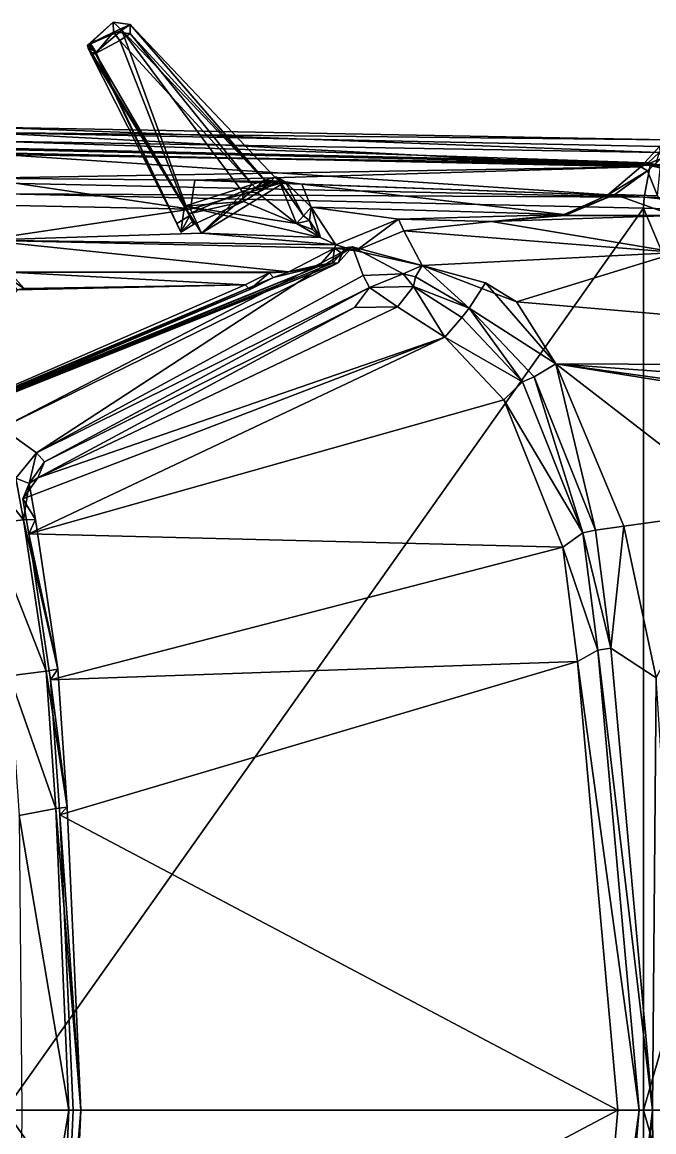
# Model space of a CAD drawing. Header units: metres. Extents: x -7 to 7, y -2.9 to 2.9.
# Drawn here: x 0.642 to 2.332, y -0.058 to 2.909 of the extents above; entities that cross this region are included whole.
import ezdxf

# ---------------------------------------------------------------- set-up
doc = ezdxf.new("R2010")
doc.units = ezdxf.units.M

msp = doc.modelspace()

# ---------------------------------------------------------------- linework, layer by layer
for points in [[(0.816625, 2.84767, 1.10474), (0.885424, 2.9087, 1.09359), (0.824348, 2.85131, 0.877536)], [(0.885424, 2.9087, 1.09359), (0.816625, 2.84767, 1.10474), (0.908825, 2.88735, 1.12663)], [(0.824348, 2.85131, 0.877536), (0.885424, 2.9087, 1.09359), (0.886258, 2.88209, 0.872427)], [(0.885424, 2.9087, 1.09359), (0.908825, 2.88735, 1.12663), (0.930885, 2.90271, 1.09128)], [(0.930885, 2.90271, 1.09128), (0.886258, 2.88209, 0.872427), (0.885424, 2.9087, 1.09359)], [(0.908825, 2.88735, 1.12663), (0.816625, 2.84767, 1.10474), (0.831289, 2.8212, 1.13727)], [(0.824348, 2.85131, 0.877536), (0.886258, 2.88209, 0.872427), (0.838331, 2.82471, 0.848108)], [(1.08808, 2.39612, 1.17305), (0.908825, 2.88735, 1.12663), (0.831289, 2.8212, 1.13727)], [(0.838331, 2.82471, 0.848108), (0.886258, 2.88209, 0.872427), (0.90378, 2.85973, 0.842346)], [(0.886258, 2.88209, 0.872427), (0.930885, 2.90271, 1.09128), (0.930942, 2.87868, 0.869939)], [(0.886258, 2.88209, 0.872427), (0.930942, 2.87868, 0.869939), (0.90378, 2.85973, 0.842346)], [(0.930942, 2.87868, 0.869939), (1.25704, 2.47503, 0.839965), (0.90378, 2.85973, 0.842346)], [(0.908825, 2.88735, 1.12663), (1.2996, 2.47632, 1.14763), (0.930885, 2.90271, 1.09128)], [(1.23096, 2.45602, 1.16292), (1.2996, 2.47632, 1.14763), (0.908825, 2.88735, 1.12663)], [(0.908825, 2.88735, 1.12663), (1.08808, 2.39612, 1.17305), (1.23096, 2.45602, 1.16292)], [(1.3181, 2.49453, 1.11028), (1.29176, 2.48617, 0.870032), (0.930885, 2.90271, 1.09128)], [(0.930885, 2.90271, 1.09128), (1.29176, 2.48617, 0.870032), (0.930942, 2.87868, 0.869939)], [(0.930885, 2.90271, 1.09128), (1.2996, 2.47632, 1.14763), (1.3181, 2.49453, 1.11028)], [(1.25704, 2.47503, 0.839965), (0.930942, 2.87868, 0.869939), (1.29176, 2.48617, 0.870032)], [(0.829713, 2.84468, 0.855903), (0.816625, 2.84767, 1.10474), (0.824348, 2.85131, 0.877536)], [(0.824348, 2.85131, 0.877536), (0.838331, 2.82471, 0.848108), (0.829713, 2.84468, 0.855903)], [(1.0763, 2.41698, 0.838649), (0.838331, 2.82471, 0.848108), (0.90378, 2.85973, 0.842346)], [(0.90378, 2.85973, 0.842346), (1.25704, 2.47503, 0.839965), (1.0763, 2.41698, 0.838649)], [(0.816625, 2.84767, 1.10474), (0.838393, 2.83045, 0.872983), (0.81917, 2.83962, 1.12734)], [(0.831289, 2.8212, 1.13727), (0.816625, 2.84767, 1.10474), (0.81917, 2.83962, 1.12734)], [(0.838393, 2.83045, 0.872983), (0.816625, 2.84767, 1.10474), (0.829713, 2.84468, 0.855903)], [(0.81917, 2.83962, 1.12734), (1.08808, 2.39612, 1.17305), (0.831289, 2.8212, 1.13727)], [(0.826326, 2.82449, 1.11184), (1.08808, 2.39612, 1.17305), (0.81917, 2.83962, 1.12734)], [(0.81917, 2.83962, 1.12734), (0.838393, 2.83045, 0.872983), (0.826326, 2.82449, 1.11184)], [(0.838393, 2.83045, 0.872983), (1.05595, 2.37026, 0.885701), (0.826326, 2.82449, 1.11184)], [(1.08808, 2.39612, 1.17305), (0.826326, 2.82449, 1.11184), (1.09938, 2.3773, 1.16624)], [(0.826326, 2.82449, 1.11184), (1.05595, 2.37026, 0.885701), (1.09071, 2.3914, 1.14826)], [(1.09938, 2.3773, 1.16624), (0.826326, 2.82449, 1.11184), (1.09071, 2.3914, 1.14826)], [(0.838331, 2.82471, 0.848108), (0.838393, 2.83045, 0.872983), (0.829713, 2.84468, 0.855903)], [(0.838331, 2.82471, 0.848108), (1.05595, 2.37026, 0.885701), (0.838393, 2.83045, 0.872983)], [(0.838331, 2.82471, 0.848108), (1.0763, 2.41698, 0.838649), (1.0667, 2.3474, 0.861214)], [(1.05595, 2.37026, 0.885701), (0.838331, 2.82471, 0.848108), (1.0667, 2.3474, 0.861214)], [(2.29722, 2.5217, 0.547909), (0.537069, 2.61393, 0.260155), (0.532647, 2.55996, 0.535171)], [(0.537069, 2.61393, 0.260155), (2.36742, 2.59377, -0.215551), (0.547919, 2.62789, -0.279849)], [(2.3466, 2.57674, 0.309615), (2.36742, 2.59377, -0.215551), (0.537069, 2.61393, 0.260155)], [(0.537069, 2.61393, 0.260155), (2.29722, 2.5217, 0.547909), (2.3466, 2.57674, 0.309615)], [(2.36742, 2.59377, -0.215551), (2.34578, 2.56036, -0.710614), (0.547919, 2.62789, -0.279849)], [(0.547919, 2.62789, -0.279849), (2.34578, 2.56036, -0.710614), (0.564314, 2.59091, -0.779838)], [(2.34578, 2.56036, -0.710614), (2.31635, 2.53222, -0.974068), (0.564314, 2.59091, -0.779838)], [(0.564314, 2.59091, -0.779838), (2.31635, 2.53222, -0.974068), (0.57983, 2.5721, -0.984036)], [(0.532375, 2.49199, 0.665192), (2.29722, 2.5217, 0.547909), (0.532647, 2.55996, 0.535171)], [(2.31635, 2.53222, -0.974068), (0.581985, 2.56842, -0.999762), (0.57983, 2.5721, -0.984036)], [(2.31672, 2.52916, -0.989812), (0.585698, 2.55502, -1.16483), (0.581985, 2.56842, -0.999762)], [(2.31672, 2.52916, -0.989812), (0.581985, 2.56842, -0.999762), (2.31635, 2.53222, -0.974068)], [(2.32211, 2.5256, -1.15482), (2.30596, 2.44101, -1.30737), (0.585698, 2.55502, -1.16483)], [(0.585698, 2.55502, -1.16483), (2.30596, 2.44101, -1.30737), (0.595511, 2.47861, -1.32674)], [(0.585698, 2.55502, -1.16483), (2.31672, 2.52916, -0.989812), (2.32211, 2.5256, -1.15482)], [(2.29722, 2.5217, 0.547909), (2.35099, 2.54445, 0.399522), (2.3466, 2.57674, 0.309615)], [(2.34578, 2.56036, -0.710614), (2.33617, 2.52848, -0.96982), (2.31635, 2.53222, -0.974068)], [(2.31512, 2.511, 0.559709), (2.35099, 2.54445, 0.399522), (2.29722, 2.5217, 0.547909)], [(2.32211, 2.5256, -1.15482), (2.7209, 2.42901, -1.3024), (2.30596, 2.44101, -1.30737)], [(2.35099, 2.54445, 0.399522), (2.31512, 2.511, 0.559709), (2.34199, 2.44435, 0.680206)], [(2.31635, 2.53222, -0.974068), (2.33617, 2.52848, -0.96982), (2.31672, 2.52916, -0.989812)], [(2.78357, 2.50377, -0.969812), (2.32211, 2.5256, -1.15482), (2.31672, 2.52916, -0.989812)], [(2.78357, 2.50377, -0.969812), (2.31672, 2.52916, -0.989812), (2.33617, 2.52848, -0.96982)], [(2.75703, 2.51123, -1.1364), (2.7209, 2.42901, -1.3024), (2.32211, 2.5256, -1.15482)], [(2.32211, 2.5256, -1.15482), (2.78357, 2.50377, -0.969812), (2.75703, 2.51123, -1.1364)], [(1.10447, 2.48612, 0.685193), (2.29722, 2.5217, 0.547909), (0.532375, 2.49199, 0.665192)], [(2.29722, 2.5217, 0.547909), (1.10447, 2.48612, 0.685193), (2.20819, 2.44642, 0.65878)], [(1.34653, 2.48175, 0.815195), (1.29176, 2.48617, 0.870032), (1.3181, 2.49453, 1.11028)], [(1.32934, 2.48373, 1.1138), (1.3181, 2.49453, 1.11028), (1.2996, 2.47632, 1.14763)], [(1.3181, 2.49453, 1.11028), (1.32934, 2.48373, 1.1138), (1.32369, 2.4943, 1.11031)], [(1.34653, 2.48175, 0.815195), (1.3181, 2.49453, 1.11028), (1.32369, 2.4943, 1.11031)], [(1.34653, 2.48175, 0.815195), (1.32369, 2.4943, 1.11031), (1.3951, 2.39098, 0.842529)], [(1.3951, 2.39098, 0.842529), (1.32369, 2.4943, 1.11031), (1.32934, 2.48373, 1.1138)], [(2.20819, 2.44642, 0.65878), (2.31512, 2.511, 0.559709), (2.29722, 2.5217, 0.547909)], [(2.22753, 2.44809, 0.682028), (2.31512, 2.511, 0.559709), (2.20819, 2.44642, 0.65878)], [(2.34199, 2.44435, 0.680206), (2.31512, 2.511, 0.559709), (2.22753, 2.44809, 0.682028)], [(0.534145, 2.42003, 0.735212), (1.09229, 2.409, 0.750215), (0.532375, 2.49199, 0.665192)], [(0.532375, 2.49199, 0.665192), (1.09229, 2.409, 0.750215), (1.10447, 2.48612, 0.685193)], [(2.30596, 2.44101, -1.30737), (0.596606, 2.45008, -1.3448), (0.595511, 2.47861, -1.32674)], [(1.25704, 2.47503, 0.839965), (1.12199, 2.34433, 0.800235), (1.0763, 2.41698, 0.838649)], [(1.34653, 2.48175, 0.815195), (1.10447, 2.48612, 0.685193), (1.09229, 2.409, 0.750215)], [(1.34653, 2.48175, 0.815195), (1.09229, 2.409, 0.750215), (1.12199, 2.34433, 0.800235)], [(1.34653, 2.48175, 0.815195), (1.3906, 2.47518, 0.685197), (1.10447, 2.48612, 0.685193)], [(2.20819, 2.44642, 0.65878), (1.10447, 2.48612, 0.685193), (1.3906, 2.47518, 0.685197)], [(1.26596, 2.46608, 0.834786), (1.34653, 2.48175, 0.815195), (1.12199, 2.34433, 0.800235)], [(1.26596, 2.46608, 0.834786), (1.12199, 2.34433, 0.800235), (1.25704, 2.47503, 0.839965)], [(1.2996, 2.47632, 1.14763), (1.23096, 2.45602, 1.16292), (1.27213, 2.45205, 1.157)], [(1.25704, 2.47503, 0.839965), (1.29176, 2.48617, 0.870032), (1.26596, 2.46608, 0.834786)], [(1.26596, 2.46608, 0.834786), (1.29176, 2.48617, 0.870032), (1.30784, 2.484, 0.831862)], [(1.30784, 2.484, 0.831862), (1.34653, 2.48175, 0.815195), (1.26596, 2.46608, 0.834786)], [(1.27213, 2.45205, 1.157), (1.32934, 2.48373, 1.1138), (1.2996, 2.47632, 1.14763)], [(1.3758, 2.37053, 0.84908), (1.32934, 2.48373, 1.1138), (1.27213, 2.45205, 1.157)], [(1.29176, 2.48617, 0.870032), (1.34653, 2.48175, 0.815195), (1.30784, 2.484, 0.831862)], [(1.32934, 2.48373, 1.1138), (1.3758, 2.37053, 0.84908), (1.3951, 2.39098, 0.842529)], [(1.41525, 2.41446, 0.745214), (1.3906, 2.47518, 0.685197), (1.34653, 2.48175, 0.815195)], [(1.3951, 2.39098, 0.842529), (1.41525, 2.41446, 0.745214), (1.34653, 2.48175, 0.815195)], [(2.09226, 2.39455, 0.722839), (1.3906, 2.47518, 0.685197), (1.41525, 2.41446, 0.745214)], [(1.3906, 2.47518, 0.685197), (2.09226, 2.39455, 0.722839), (2.20819, 2.44642, 0.65878)], [(2.30412, 2.41135, -1.32478), (0.596606, 2.45008, -1.3448), (2.30596, 2.44101, -1.30737)], [(2.30412, 2.41135, -1.32478), (0.596606, 0, -1.34407), (0.596606, 2.45008, -1.3448)], [(1.08808, 2.39612, 1.17305), (1.23412, 2.42967, 1.13868), (1.23096, 2.45602, 1.16292)], [(1.23096, 2.45602, 1.16292), (1.23412, 2.42967, 1.13868), (1.27213, 2.45205, 1.157)], [(1.23412, 2.42967, 1.13868), (1.3758, 2.37053, 0.84908), (1.27213, 2.45205, 1.157)], [(2.09371, 2.39181, 0.745075), (2.22753, 2.44809, 0.682028), (2.09226, 2.39455, 0.722839)], [(2.09226, 2.39455, 0.722839), (2.22753, 2.44809, 0.682028), (2.20819, 2.44642, 0.65878)], [(2.38506, 2.39204, 0.763717), (2.22753, 2.44809, 0.682028), (2.09371, 2.39181, 0.745075)], [(2.22753, 2.44809, 0.682028), (2.38506, 2.39204, 0.763717), (2.34199, 2.44435, 0.680206)], [(2.30596, 2.44101, -1.30737), (2.71728, 2.39955, -1.32001), (2.30412, 2.41135, -1.32478)], [(2.71728, 2.39955, -1.32001), (2.30596, 2.44101, -1.30737), (2.7209, 2.42901, -1.3024)], [(0.53715, 2.32607, 0.785241), (1.09229, 2.409, 0.750215), (0.534145, 2.42003, 0.735212)], [(1.09229, 2.409, 0.750215), (0.53715, 2.32607, 0.785241), (1.12199, 2.34433, 0.800235)], [(0.596606, 0, -1.34407), (2.30412, 2.41135, -1.32478), (2.30412, 0, -1.32407)], [(1.0763, 2.41698, 0.838649), (1.1002, 2.36808, 1.14543), (1.0667, 2.3474, 0.861214)], [(1.0763, 2.41698, 0.838649), (1.3758, 2.37053, 0.84908), (1.23412, 2.42967, 1.13868)], [(1.1002, 2.36808, 1.14543), (1.0763, 2.41698, 0.838649), (1.23412, 2.42967, 1.13868)], [(1.44013, 2.33274, 0.805239), (1.0763, 2.41698, 0.838649), (1.12199, 2.34433, 0.800235)], [(1.44013, 2.33274, 0.805239), (1.3758, 2.37053, 0.84908), (1.0763, 2.41698, 0.838649)], [(1.1002, 2.36808, 1.14543), (1.23412, 2.42967, 1.13868), (1.08808, 2.39612, 1.17305)], [(1.41045, 2.37809, 0.823088), (1.41525, 2.41446, 0.745214), (1.3951, 2.39098, 0.842529)], [(1.41045, 2.37809, 0.823088), (1.44013, 2.33274, 0.805239), (1.41525, 2.41446, 0.745214)], [(1.481, 2.31384, 0.801911), (1.41525, 2.41446, 0.745214), (1.44013, 2.33274, 0.805239)], [(1.64927, 2.38216, 0.76158), (2.09226, 2.39455, 0.722839), (1.41525, 2.41446, 0.745214)], [(1.41525, 2.41446, 0.745214), (1.481, 2.31384, 0.801911), (1.64927, 2.38216, 0.76158)], [(2.71728, 2.39955, -1.32001), (2.71727, 1.43054, -1.31958), (2.30412, 2.41135, -1.32478)], [(2.30412, 2.41135, -1.32478), (2.71727, 1.43054, -1.31958), (2.30412, 0, -1.32407)], [(1.0667, 2.3474, 0.861214), (1.09071, 2.3914, 1.14826), (1.05595, 2.37026, 0.885701)], [(1.0667, 2.3474, 0.861214), (1.09938, 2.3773, 1.16624), (1.09071, 2.3914, 1.14826)], [(1.09938, 2.3773, 1.16624), (1.0667, 2.3474, 0.861214), (1.1002, 2.36808, 1.14543)], [(1.1002, 2.36808, 1.14543), (1.08808, 2.39612, 1.17305), (1.09938, 2.3773, 1.16624)], [(1.3951, 2.39098, 0.842529), (1.3758, 2.37053, 0.84908), (1.41045, 2.37809, 0.823088)], [(1.41045, 2.37809, 0.823088), (1.3758, 2.37053, 0.84908), (1.41923, 2.35452, 0.835233)], [(1.44013, 2.33274, 0.805239), (1.41045, 2.37809, 0.823088), (1.41923, 2.35452, 0.835233)], [(1.53478, 2.29709, 0.799299), (1.64927, 2.38216, 0.76158), (1.481, 2.31384, 0.801911)], [(1.64927, 2.38216, 0.76158), (1.53478, 2.29709, 0.799299), (1.66297, 2.35064, 0.774036)], [(1.89751, 2.37602, 0.768057), (2.09226, 2.39455, 0.722839), (1.64927, 2.38216, 0.76158)], [(1.89751, 2.37602, 0.768057), (1.64927, 2.38216, 0.76158), (1.66297, 2.35064, 0.774036)], [(2.39433, 2.29291, 0.803866), (1.89751, 2.37602, 0.768057), (1.66297, 2.35064, 0.774036)], [(2.09226, 2.39455, 0.722839), (1.89751, 2.37602, 0.768057), (2.09371, 2.39181, 0.745075)], [(2.38506, 2.39204, 0.763717), (2.09371, 2.39181, 0.745075), (1.89751, 2.37602, 0.768057)], [(1.89751, 2.37602, 0.768057), (2.39433, 2.29291, 0.803866), (2.38506, 2.39204, 0.763717)], [(1.481, 2.31384, 0.801911), (1.12199, 2.34433, 0.800235), (0.53715, 2.32607, 0.785241)], [(1.12199, 2.34433, 0.800235), (1.481, 2.31384, 0.801911), (1.44013, 2.33274, 0.805239)], [(1.44013, 2.33274, 0.805239), (1.41923, 2.35452, 0.835233), (1.3758, 2.37053, 0.84908)], [(1.66297, 2.35064, 0.774036), (1.53478, 2.29709, 0.799299), (1.71186, 2.25836, 0.794263)], [(2.39433, 2.29291, 0.803866), (1.66297, 2.35064, 0.774036), (1.71186, 2.25836, 0.794263)], [(1.481, 2.31384, 0.801911), (0.53715, 2.32607, 0.785241), (1.47797, 2.30492, 0.799882)], [(1.47797, 2.30492, 0.799882), (0.53715, 2.32607, 0.785241), (1.35508, 2.24089, 0.839253)], [(1.35508, 2.24089, 0.839253), (0.53715, 2.32607, 0.785241), (0.608156, 2.24051, 0.823728)], [(0.68057, 1.7577, 1.83457), (1.52572, 2.30841, 0.916647), (0.587529, 1.8239, 1.86039)], [(1.48771, 2.26524, 0.896117), (0.587529, 1.8239, 1.86039), (1.52572, 2.30841, 0.916647)], [(1.52572, 2.30841, 0.916647), (0.68057, 1.7577, 1.83457), (1.55402, 2.23115, 0.965719)], [(1.47797, 2.30492, 0.799882), (1.35508, 2.24089, 0.839253), (1.4386, 2.26018, 0.84046)], [(1.47251, 2.26455, 0.852551), (1.47797, 2.30492, 0.799882), (1.4386, 2.26018, 0.84046)], [(1.47797, 2.30492, 0.799882), (1.47251, 2.26455, 0.852551), (1.49686, 2.29134, 0.8322)], [(1.49686, 2.29134, 0.8322), (1.47251, 2.26455, 0.852551), (1.48771, 2.26524, 0.896117)], [(1.53478, 2.29709, 0.799299), (1.481, 2.31384, 0.801911), (1.47797, 2.30492, 0.799882)], [(1.50552, 2.30506, 0.819814), (1.47797, 2.30492, 0.799882), (1.49686, 2.29134, 0.8322)], [(1.53478, 2.29709, 0.799299), (1.47797, 2.30492, 0.799882), (1.50552, 2.30506, 0.819814)], [(1.50552, 2.30506, 0.819814), (1.48771, 2.26524, 0.896117), (1.52572, 2.30841, 0.916647)], [(1.48771, 2.26524, 0.896117), (1.50552, 2.30506, 0.819814), (1.49686, 2.29134, 0.8322)], [(1.52572, 2.30841, 0.916647), (1.53478, 2.29709, 0.799299), (1.50552, 2.30506, 0.819814)], [(1.55402, 2.23115, 0.965719), (1.66152, 2.23545, 0.889629), (1.52572, 2.30841, 0.916647)], [(1.71186, 2.25836, 0.794263), (1.53478, 2.29709, 0.799299), (1.52572, 2.30841, 0.916647)], [(1.66152, 2.23545, 0.889629), (1.71186, 2.25836, 0.794263), (1.52572, 2.30841, 0.916647)], [(2.39433, 2.29291, 0.803866), (1.71186, 2.25836, 0.794263), (1.96471, 2.16073, 0.812839)], [(4.0147, 1.98619, 0.746712), (2.39433, 2.29291, 0.803866), (1.96471, 2.16073, 0.812839)], [(0.466468, 1.85994, 1.87371), (1.43509, 2.25587, 0.840372), (0.441755, 1.85436, 1.84769)], [(1.43509, 2.25587, 0.840372), (1.31465, 2.22604, 0.870573), (0.441755, 1.85436, 1.84769)], [(1.48771, 2.26524, 0.896117), (0.466468, 1.85994, 1.87371), (0.495042, 1.86892, 1.89038)], [(0.466468, 1.85994, 1.87371), (1.48771, 2.26524, 0.896117), (1.47251, 2.26455, 0.852551)], [(1.43509, 2.25587, 0.840372), (0.466468, 1.85994, 1.87371), (1.47251, 2.26455, 0.852551)], [(0.495042, 1.86892, 1.89038), (0.587529, 1.8239, 1.86039), (1.48771, 2.26524, 0.896117)], [(1.43509, 2.25587, 0.840372), (1.35508, 2.24089, 0.839253), (1.31465, 2.22604, 0.870573)], [(1.4386, 2.26018, 0.84046), (1.35508, 2.24089, 0.839253), (1.43509, 2.25587, 0.840372)], [(1.47251, 2.26455, 0.852551), (1.4386, 2.26018, 0.84046), (1.43509, 2.25587, 0.840372)], [(1.69436, 2.22781, 0.866003), (1.71186, 2.25836, 0.794263), (1.66152, 2.23545, 0.889629)], [(1.69436, 2.22781, 0.866003), (1.83776, 2.14421, 0.875545), (1.71186, 2.25836, 0.794263)], [(1.96471, 2.16073, 0.812839), (1.71186, 2.25836, 0.794263), (1.88124, 2.21188, 0.826657)], [(1.71186, 2.25836, 0.794263), (1.83776, 2.14421, 0.875545), (1.88124, 2.21188, 0.826657)], [(0.441755, 1.85436, 1.84769), (1.31465, 2.22604, 0.870573), (0.430893, 1.85351, 1.79368)], [(1.25105, 2.19387, 0.880387), (0.430893, 1.85351, 1.79368), (1.31465, 2.22604, 0.870573)], [(0.608156, 2.24051, 0.823728), (0.598666, 2.22849, 0.832853), (0.647683, 2.19693, 0.840232)], [(0.647683, 2.19693, 0.840232), (0.598666, 2.22849, 0.832853), (0.628698, 2.19282, 0.856278)], [(1.35508, 2.24089, 0.839253), (0.608156, 2.24051, 0.823728), (1.3027, 2.23875, 0.838222)], [(1.3027, 2.23875, 0.838222), (0.608156, 2.24051, 0.823728), (1.23842, 2.20626, 0.848161)], [(1.23842, 2.20626, 0.848161), (0.608156, 2.24051, 0.823728), (0.647683, 2.19693, 0.840232)], [(0.68057, 1.7577, 1.83457), (1.57102, 2.1997, 0.97607), (1.55402, 2.23115, 0.965719)], [(1.25105, 2.19387, 0.880387), (1.3027, 2.23875, 0.838222), (1.23842, 2.20626, 0.848161)], [(1.3027, 2.23875, 0.838222), (1.25105, 2.19387, 0.880387), (1.31465, 2.22604, 0.870573)], [(1.3027, 2.23875, 0.838222), (1.31465, 2.22604, 0.870573), (1.35508, 2.24089, 0.839253)], [(1.57102, 2.1997, 0.97607), (1.66152, 2.23545, 0.889629), (1.55402, 2.23115, 0.965719)], [(1.66152, 2.23545, 0.889629), (1.57102, 2.1997, 0.97607), (1.68876, 2.20227, 0.896645)], [(1.66152, 2.23545, 0.889629), (1.68876, 2.20227, 0.896645), (1.69436, 2.22781, 0.866003)], [(1.68876, 2.20227, 0.896645), (1.83776, 2.14421, 0.875545), (1.69436, 2.22781, 0.866003)], [(0.374136, 1.83152, 1.76974), (1.23842, 2.20626, 0.848161), (0.628698, 2.19282, 0.856278)], [(1.23842, 2.20626, 0.848161), (0.374136, 1.83152, 1.76974), (1.25105, 2.19387, 0.880387)], [(0.628698, 2.19282, 0.856278), (1.23842, 2.20626, 0.848161), (0.647683, 2.19693, 0.840232)], [(0.70193, 1.73293, 1.83602), (1.57102, 2.1997, 0.97607), (0.68057, 1.7577, 1.83457)], [(1.57102, 2.1997, 0.97607), (0.70193, 1.73293, 1.83602), (1.53161, 2.14549, 0.962741)], [(1.64645, 2.148, 0.885274), (1.57102, 2.1997, 0.97607), (1.53161, 2.14549, 0.962741)], [(1.68876, 2.20227, 0.896645), (1.57102, 2.1997, 0.97607), (1.64645, 2.148, 0.885274)], [(1.77302, 2.06657, 0.888072), (1.68876, 2.20227, 0.896645), (1.64645, 2.148, 0.885274)], [(1.83776, 2.14421, 0.875545), (1.68876, 2.20227, 0.896645), (1.81853, 2.11879, 0.899514)], [(1.81853, 2.11879, 0.899514), (1.68876, 2.20227, 0.896645), (1.77302, 2.06657, 0.888072)], [(1.83776, 2.14421, 0.875545), (2.0698, 1.99501, 0.864347), (1.88124, 2.21188, 0.826657)], [(2.0698, 1.99501, 0.864347), (1.96471, 2.16073, 0.812839), (1.88124, 2.21188, 0.826657)], [(1.25105, 2.19387, 0.880387), (0.374136, 1.83152, 1.76974), (0.426456, 1.84424, 1.73617)], [(0.426456, 1.84424, 1.73617), (0.430893, 1.85351, 1.79368), (1.25105, 2.19387, 0.880387)], [(1.64645, 2.148, 0.885274), (1.53161, 2.14549, 0.962741), (0.683939, 1.69022, 1.8015)], [(0.683939, 1.69022, 1.8015), (1.77302, 2.06657, 0.888072), (1.64645, 2.148, 0.885274)], [(1.53161, 2.14549, 0.962741), (0.70193, 1.73293, 1.83602), (0.683939, 1.69022, 1.8015)], [(1.81853, 2.11879, 0.899514), (1.98038, 1.94686, 0.915331), (1.83776, 2.14421, 0.875545)], [(2.01146, 1.96043, 0.895063), (2.0698, 1.99501, 0.864347), (1.83776, 2.14421, 0.875545)], [(1.83776, 2.14421, 0.875545), (1.98038, 1.94686, 0.915331), (2.01146, 1.96043, 0.895063)], [(2.0698, 1.99501, 0.864347), (4.0147, 1.98619, 0.746712), (1.96471, 2.16073, 0.812839)], [(1.77302, 2.06657, 0.888072), (1.98038, 1.94686, 0.915331), (1.81853, 2.11879, 0.899514)], [(1.77302, 2.06657, 0.888072), (0.683939, 1.69022, 1.8015), (0.643597, 1.63388, 1.8531)], [(0.660425, 1.5405, 1.89701), (1.77302, 2.06657, 0.888072), (0.643597, 1.63388, 1.8531)], [(1.93089, 1.89888, 0.903499), (1.77302, 2.06657, 0.888072), (0.660425, 1.5405, 1.89701)], [(1.98038, 1.94686, 0.915331), (1.77302, 2.06657, 0.888072), (1.93089, 1.89888, 0.903499)], [(2.17578, 1.5501, 0.928155), (2.0698, 1.99501, 0.864347), (2.01146, 1.96043, 0.895063)], [(3.971, 1.69168, 0.586125), (3.97982, 1.73272, 0.596245), (2.0698, 1.99501, 0.864347)], [(3.97982, 1.73272, 0.596245), (4.00593, 1.85369, 0.686604), (2.0698, 1.99501, 0.864347)], [(4.00593, 1.85369, 0.686604), (4.0147, 1.98619, 0.746712), (2.0698, 1.99501, 0.864347)], [(2.25202, 1.56152, 0.896978), (2.57441, 1.6057, 0.841504), (2.0698, 1.99501, 0.864347)], [(2.57441, 1.6057, 0.841504), (3.971, 1.69168, 0.586125), (2.0698, 1.99501, 0.864347)], [(2.0698, 1.99501, 0.864347), (2.17578, 1.5501, 0.928155), (2.25202, 1.56152, 0.896978)], [(1.98038, 1.94686, 0.915331), (2.14179, 1.5433, 0.947426), (2.01146, 1.96043, 0.895063)], [(2.01146, 1.96043, 0.895063), (2.14179, 1.5433, 0.947426), (2.17578, 1.5501, 0.928155)], [(1.93089, 1.89888, 0.903499), (2.14179, 1.5433, 0.947426), (1.98038, 1.94686, 0.915331)], [(0.660425, 1.5405, 1.89701), (2.08832, 1.50526, 0.934803), (1.93089, 1.89888, 0.903499)], [(2.14179, 1.5433, 0.947426), (1.93089, 1.89888, 0.903499), (2.08832, 1.50526, 0.934803)], [(0.587529, 1.8239, 1.86039), (0.62525, 1.68988, 1.90446), (0.68057, 1.7577, 1.83457)], [(0.660569, 1.67517, 1.88892), (0.68057, 1.7577, 1.83457), (0.62525, 1.68988, 1.90446)], [(0.68057, 1.7577, 1.83457), (0.660569, 1.67517, 1.88892), (0.70193, 1.73293, 1.83602)], [(0.645733, 1.57832, 1.9578), (0.527559, 1.72728, 1.96542), (0.55127, 1.56755, 2.04046)], [(0.527559, 1.72728, 1.96542), (0.645733, 1.57832, 1.9578), (0.62525, 1.68988, 1.90446)], [(0.70193, 1.73293, 1.83602), (0.660569, 1.67517, 1.88892), (0.683939, 1.69022, 1.8015)], [(0.645733, 1.57832, 1.9578), (0.660569, 1.67517, 1.88892), (0.62525, 1.68988, 1.90446)], [(0.683939, 1.69022, 1.8015), (0.660569, 1.67517, 1.88892), (0.643597, 1.63388, 1.8531)], [(0.660569, 1.67517, 1.88892), (0.677822, 1.57943, 1.93395), (0.643597, 1.63388, 1.8531)], [(0.677822, 1.57943, 1.93395), (0.660569, 1.67517, 1.88892), (0.645733, 1.57832, 1.9578)], [(0.643597, 1.63388, 1.8531), (0.677822, 1.57943, 1.93395), (0.660425, 1.5405, 1.89701)], [(2.33802, 1.15556, 0.928252), (2.57441, 1.6057, 0.841504), (2.25202, 1.56152, 0.896978)], [(0.55127, 1.56755, 2.04046), (0.706426, 1.17304, 2.02841), (0.645733, 1.57832, 1.9578)], [(0.645733, 1.57832, 1.9578), (0.737324, 1.17895, 2.00383), (0.677822, 1.57943, 1.93395)], [(0.737324, 1.17895, 2.00383), (0.645733, 1.57832, 1.9578), (0.706426, 1.17304, 2.02841)], [(0.677822, 1.57943, 1.93395), (0.737324, 1.17895, 2.00383), (0.660425, 1.5405, 1.89701)], [(0.706426, 1.17304, 2.02841), (0.55127, 1.56755, 2.04046), (0.608621, 1.16116, 2.11058)], [(2.08832, 1.50526, 0.934803), (2.18239, 1.2292, 0.977895), (2.14179, 1.5433, 0.947426)], [(2.14179, 1.5433, 0.947426), (2.21684, 1.2354, 0.959679), (2.17578, 1.5501, 0.928155)], [(2.21684, 1.2354, 0.959679), (2.14179, 1.5433, 0.947426), (2.18239, 1.2292, 0.977895)], [(2.21684, 1.2354, 0.959679), (2.25202, 1.56152, 0.896978), (2.17578, 1.5501, 0.928155)], [(2.25202, 1.56152, 0.896978), (2.21684, 1.2354, 0.959679), (2.33802, 1.15556, 0.928252)], [(0.660425, 1.5405, 1.89701), (0.737324, 1.17895, 2.00383), (0.718461, 1.1499, 1.96517)], [(2.08832, 1.50526, 0.934803), (0.660425, 1.5405, 1.89701), (0.718461, 1.1499, 1.96517)], [(0.718461, 1.1499, 1.96517), (2.12792, 1.19891, 0.964521), (2.08832, 1.50526, 0.934803)], [(2.18239, 1.2292, 0.977895), (2.08832, 1.50526, 0.934803), (2.12792, 1.19891, 0.964521)], [(2.71727, 1.43054, -1.31958), (5.34239, 0, -1.31907), (2.30412, 0, -1.32407)], [(2.12792, 1.19891, 0.964521), (2.29293, 0, 1.01954), (2.18239, 1.2292, 0.977895)], [(2.18239, 1.2292, 0.977895), (2.32837, 0, 1.00178), (2.21684, 1.2354, 0.959679)], [(2.32837, 0, 1.00178), (2.18239, 1.2292, 0.977895), (2.29293, 0, 1.01954)], [(2.32837, 0, 1.00178), (2.33802, 1.15556, 0.928252), (2.21684, 1.2354, 0.959679)], [(2.12792, 1.19891, 0.964521), (0.718461, 1.1499, 1.96517), (0.743382, 0.789779, 1.99503)], [(0.743382, 0.789779, 1.99503), (2.23573, 0, 1.00514), (2.12792, 1.19891, 0.964521)], [(2.29293, 0, 1.01954), (2.12792, 1.19891, 0.964521), (2.23573, 0, 1.00514)], [(0.608621, 1.16116, 2.11058), (0.732097, 0.806689, 2.05953), (0.706426, 1.17304, 2.02841)], [(0.732097, 0.806689, 2.05953), (0.608621, 1.16116, 2.11058), (0.63462, 0.787429, 2.15069)], [(0.706426, 1.17304, 2.02841), (0.762875, 0.809734, 2.03444), (0.737324, 1.17895, 2.00383)], [(0.762875, 0.809734, 2.03444), (0.706426, 1.17304, 2.02841), (0.732097, 0.806689, 2.05953)], [(0.737324, 1.17895, 2.00383), (0.762875, 0.809734, 2.03444), (0.718461, 1.1499, 1.96517)], [(0.718461, 1.1499, 1.96517), (0.762875, 0.809734, 2.03444), (0.743382, 0.789779, 1.99503)], [(2.33802, 1.15556, 0.928252), (2.32837, 0, 1.00178), (2.4119, 0, 0.97446)], [(0.63462, 0.787429, 2.15069), (0.767261, 0, 2.09384), (0.732097, 0.806689, 2.05953)], [(0.732097, 0.806689, 2.05953), (0.799476, 0, 2.07014), (0.762875, 0.809734, 2.03444)], [(0.799476, 0, 2.07014), (0.732097, 0.806689, 2.05953), (0.767261, 0, 2.09384)], [(0.762875, 0.809734, 2.03444), (0.799476, 0, 2.07014), (0.743382, 0.789779, 1.99503)], [(0.767261, 0, 2.09384), (0.63462, 0.787429, 2.15069), (0.640997, 0, 2.19093)], [(0.743382, 0.789779, 1.99503), (0.799476, 0, 2.07014), (0.779082, 0, 2.02985)], [(2.23573, 0, 1.00514), (0.743382, 0.789779, 1.99503), (0.779082, 0, 2.02985)], [(0.596606, -2.45008, -1.3448), (0.596606, 0, -1.34407), (2.30412, -2.41135, -1.32478)], [(2.30412, -2.41135, -1.32478), (0.596606, 0, -1.34407), (2.30412, 0, -1.32407)], [(0.640997, 0, 2.19093), (0.63462, -0.787429, 2.15069), (0.767261, 0, 2.09384)], [(0.767261, 0, 2.09384), (0.63462, -0.787429, 2.15069), (0.732097, -0.806689, 2.05953)], [(0.767261, 0, 2.09384), (0.732097, -0.806689, 2.05953), (0.799476, 0, 2.07014)], [(0.799476, 0, 2.07014), (0.732097, -0.806689, 2.05953), (0.762875, -0.809734, 2.03444)], [(0.743382, -0.789779, 1.99503), (0.799476, 0, 2.07014), (0.762875, -0.809734, 2.03444)], [(0.799476, 0, 2.07014), (0.743382, -0.789779, 1.99503), (0.779082, 0, 2.02985)], [(0.779082, 0, 2.02985), (0.743382, -0.789779, 1.99503), (2.23573, 0, 1.00514)], [(2.23573, 0, 1.00514), (0.743382, -0.789779, 1.99503), (2.12792, -1.19891, 0.964521)], [(2.23573, 0, 1.00514), (2.12792, -1.19891, 0.964521), (2.29293, 0, 1.01954)], [(2.29293, 0, 1.01954), (2.12792, -1.19891, 0.964521), (2.18239, -1.2292, 0.977895)], [(2.21684, -1.2354, 0.959679), (2.32837, 0, 1.00178), (2.18239, -1.2292, 0.977895)], [(2.18239, -1.2292, 0.977895), (2.32837, 0, 1.00178), (2.29293, 0, 1.01954)], [(2.21684, -1.2354, 0.959679), (2.33802, -1.15556, 0.928252), (2.32837, 0, 1.00178)], [(2.71727, -1.43054, -1.31958), (2.30412, -2.41135, -1.32478), (2.30412, 0, -1.32407)], [(5.34239, 0, -1.31907), (2.71727, -1.43054, -1.31958), (2.30412, 0, -1.32407)], [(2.32837, 0, 1.00178), (2.33802, -1.15556, 0.928252), (2.4119, 0, 0.97446)]]:
    msp.add_3dface(points)

doc.saveas('drawing.dxf')
